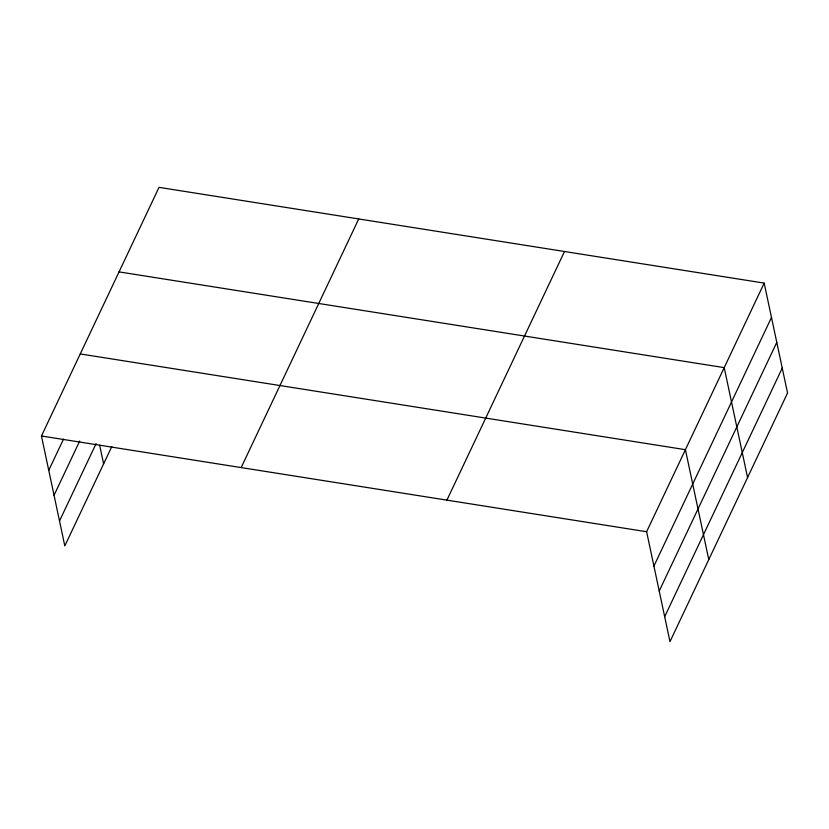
<?xml version="1.0" encoding="UTF-8"?>
<svg xmlns="http://www.w3.org/2000/svg" width="829" height="829" viewBox="0 0 829 829"><rect width="100%" height="100%" fill="white"/><g stroke="black" fill="none" stroke-linecap="round" stroke-linejoin="round"><path stroke-width="1.24" d="M111.811 446.52L64.817 545.907L41.45 435.992L159.023 187.354L764.183 283.093L787.55 393.008L669.977 641.646L646.62 531.731L764.183 283.093M48.745 470.333L63.501 439.132M54.051 495.276L79.729 440.955M59.512 520.964L96.123 443.536M241.156 467.587L358.729 218.949M446.914 500.136L564.487 251.498M653.915 566.072L771.488 317.445M659.221 591.015L776.783 342.377M664.682 616.703L782.244 368.076M119.044 271.891L724.214 367.63L747.571 477.545M80.247 353.942L685.417 449.681L708.774 559.596M41.45 435.992L646.62 531.731M99.635 445.152L103.615 463.857"/></g></svg>
